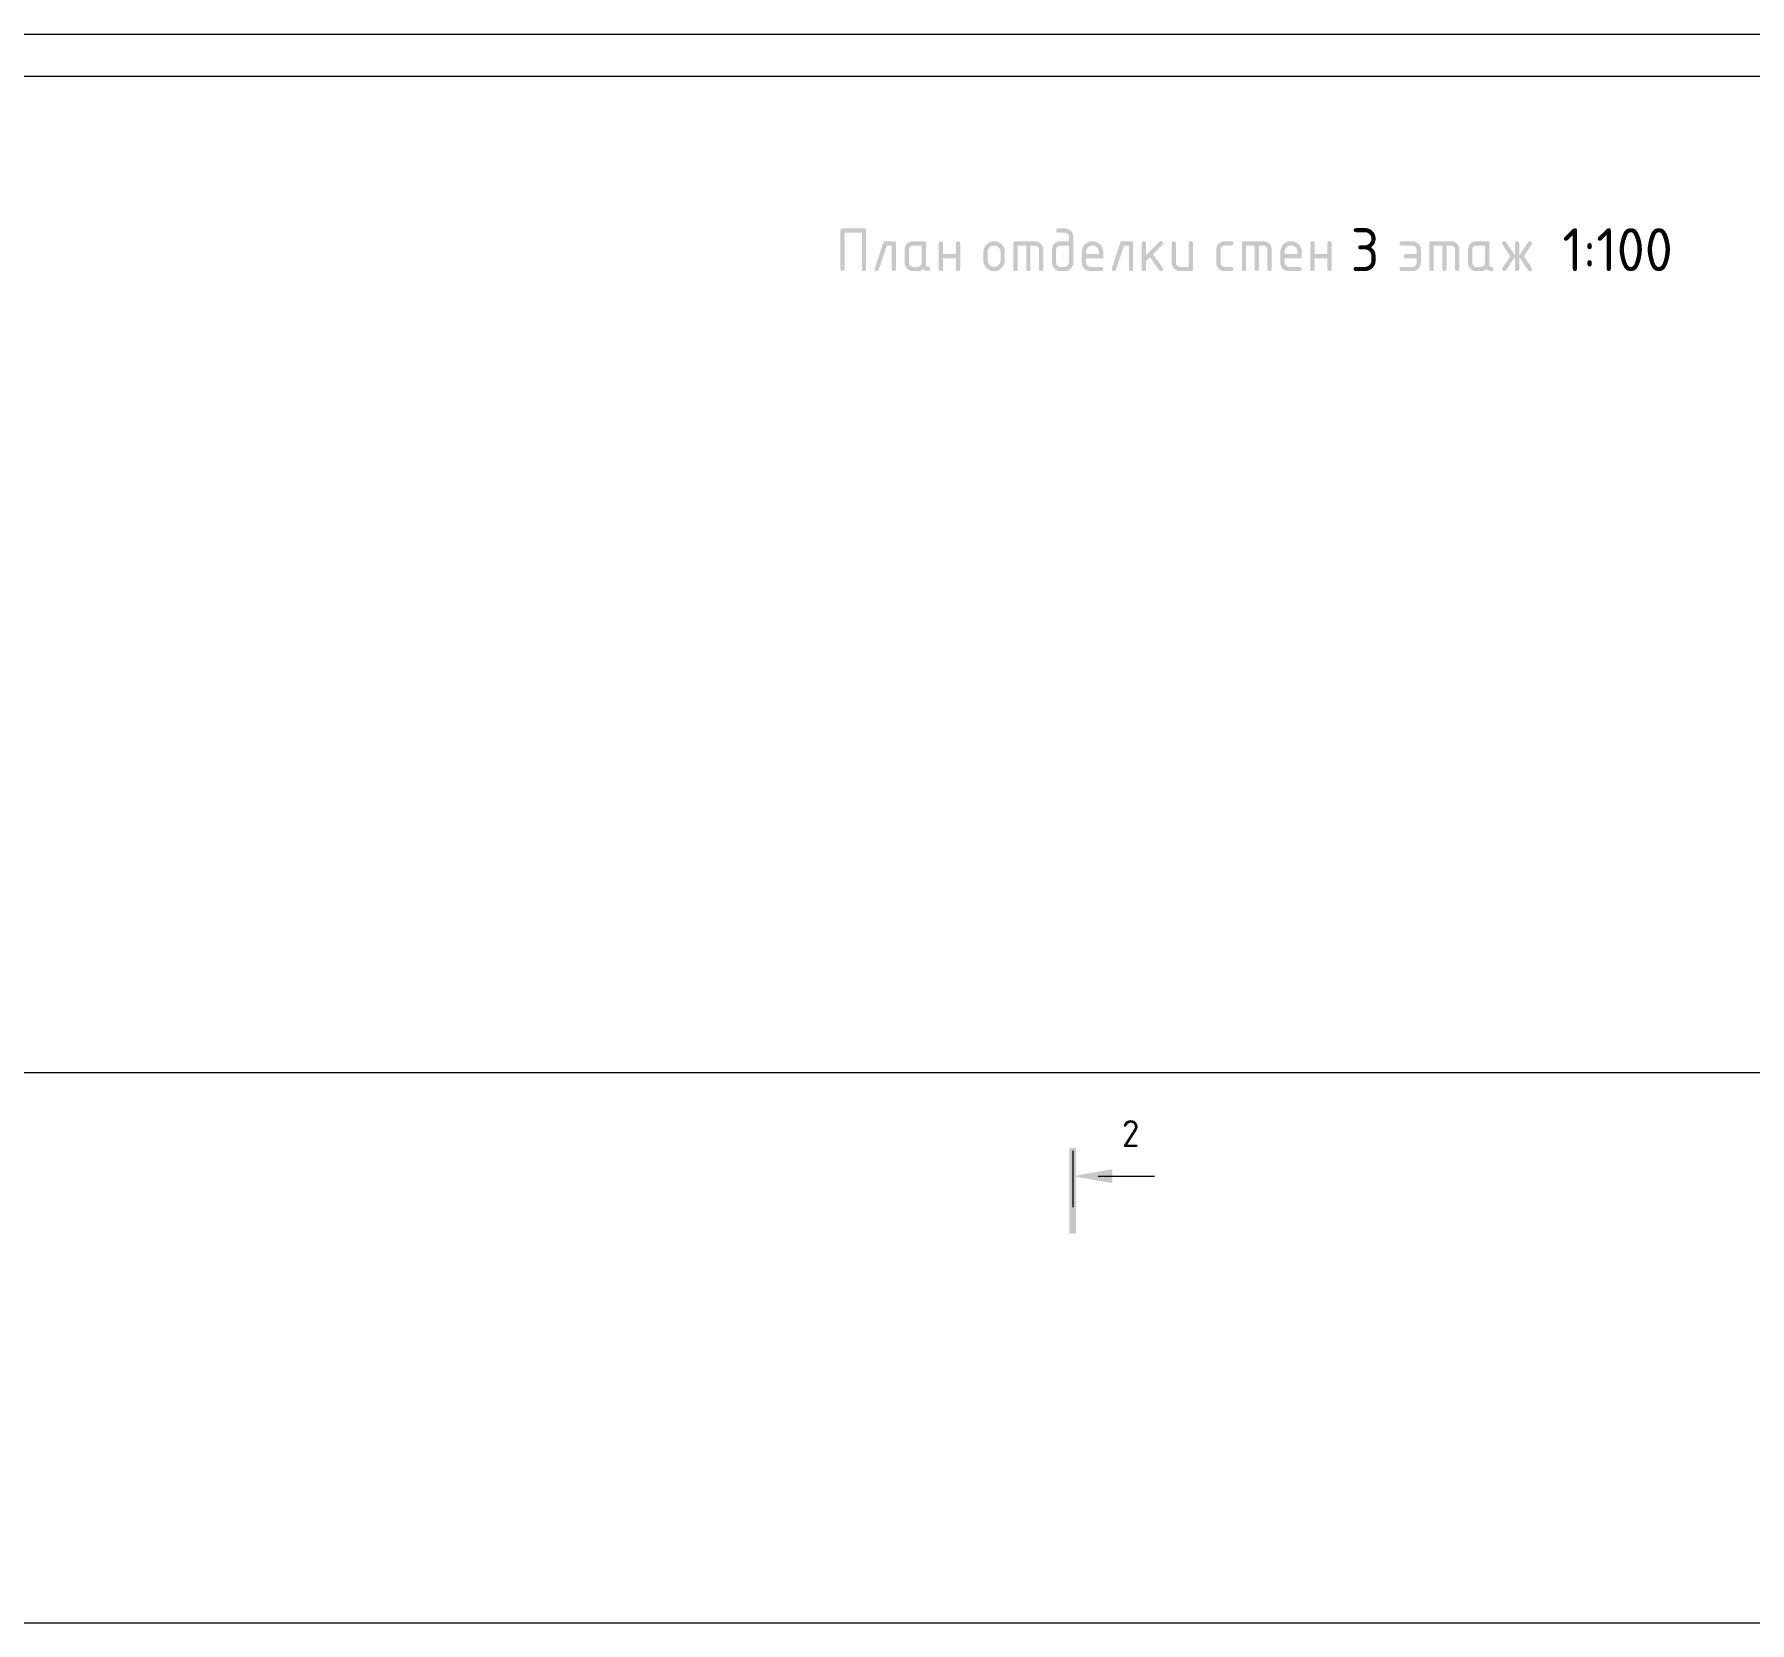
# Model space of a CAD drawing. Header units: millimetres. Extents: x 0 to 1189, y 0 to 841.
# Drawn here: x 431 to 633.6, y 653.4 to 841 of the extents above; entities that cross this region are included whole.
import ezdxf

# ---------------------------------------------------------------- set-up
doc = ezdxf.new("R2010")
doc.units = ezdxf.units.MM

msp = doc.modelspace()

# ---------------------------------------------------------------- hatches: boundary and pattern name
h = msp.add_hatch(color=7)
h.dxf.hatch_style = 2
h.paths.add_polyline_path([(526.476327, 818.057457), (529.001995, 818.057457), (529.108948, 818.04155), (529.186239, 817.993861), (529.233144, 817.914443), (529.24894, 817.803347), (529.24894, 813.25968), (529.233144, 813.149704), (529.186239, 813.072749), (529.108948, 813.027523), (529.001995, 813.012735), (528.8909, 813.027523), (528.811482, 813.072749), (528.763793, 813.149704), (528.747885, 813.25968), (528.747885, 817.549237), (526.729886, 817.549237), (526.729886, 813.25968), (526.714064, 813.149704), (526.666565, 813.072749), (526.587337, 813.027523), (526.476327, 813.012735), (526.364999, 813.027523), (526.285607, 813.072749), (526.238047, 813.149704), (526.222217, 813.25968), (526.222217, 817.803347), (526.238047, 817.914443), (526.285607, 817.993861), (526.364999, 818.04155)])
h = msp.add_hatch(color=7)
h.dxf.hatch_style = 2
h.paths.add_polyline_path([(531.522258, 816.540513), (532.530982, 816.540513), (532.64231, 816.524717), (532.721702, 816.477812), (532.769262, 816.400521), (532.785092, 816.293568), (532.785092, 813.25968), (532.769262, 813.149704), (532.721702, 813.072749), (532.64231, 813.027523), (532.530982, 813.012735), (532.419972, 813.027523), (532.340744, 813.072749), (532.293244, 813.149704), (532.277423, 813.25968), (532.277423, 816.032292), (531.698647, 816.032292), (530.746147, 813.181958), (530.711739, 813.107846), (530.661466, 813.054972), (530.595381, 813.023286), (530.513534, 813.012735), (530.402206, 813.028643), (530.322813, 813.076332), (530.275254, 813.15575), (530.259424, 813.266845), (530.273204, 813.344567), (531.268148, 816.336012), (531.311883, 816.427497), (531.368744, 816.491179), (531.438835, 816.528403)])
h = msp.add_hatch(color=7)
h.paths.add_polyline_path([(535.813451, 816.032292), (534.804176, 816.032292), (534.702356, 816.023189), (534.608495, 815.996257), (534.522488, 815.952065), (534.444233, 815.891181), (534.383582, 815.813245), (534.339364, 815.727402), (534.312303, 815.6336), (534.303121, 815.531789), (534.303121, 814.021459), (534.312415, 813.920656), (534.34026, 813.828534), (534.386605, 813.743027), (534.451398, 813.662067), (534.529309, 813.597041), (534.614558, 813.550721), (534.706422, 813.523005), (534.804176, 813.51379), (535.312397, 813.51379), (535.413174, 813.523005), (535.504702, 813.550721), (535.588271, 813.597041), (535.665174, 813.662067), (535.729968, 813.740003), (535.776313, 813.825847), (535.804158, 813.919648), (535.813451, 814.021459)])
h.paths.add_polyline_path([(536.822175, 813.25968), (536.806379, 813.149704), (536.759474, 813.072749), (536.682184, 813.027523), (536.575231, 813.012735), (536.404492, 813.028755), (536.25153, 813.077227), (536.115724, 813.158773), (535.996455, 813.274011), (535.847015, 813.158773), (535.683571, 813.077227), (535.505554, 813.028755), (535.312397, 813.012735), (534.804176, 813.012735), (534.600571, 813.030124), (534.413502, 813.083222), (534.24359, 813.173423), (534.091455, 813.302123), (533.961954, 813.457152), (533.869453, 813.627478), (533.813952, 813.81496), (533.795452, 814.021459), (533.795452, 815.531789), (533.813952, 815.735497), (533.869453, 815.92329), (533.961954, 816.095165), (534.091455, 816.251125), (534.24359, 816.376802), (534.413502, 816.467339), (534.600571, 816.522116), (534.804176, 816.540513), (536.06701, 816.540513), (536.178339, 816.524717), (536.257731, 816.477812), (536.30529, 816.400521), (536.321121, 816.293568), (536.321121, 813.7679), (536.337028, 813.656572), (536.384717, 813.57718), (536.464135, 813.52962), (536.575231, 813.51379), (536.682184, 813.497882), (536.759474, 813.450193), (536.806379, 813.370775)])
h = msp.add_hatch(color=7)
h.dxf.hatch_style = 2
h.paths.add_polyline_path([(538.340328, 814.522514), (538.340328, 813.25968), (538.324507, 813.149704), (538.277007, 813.072749), (538.197779, 813.027523), (538.086769, 813.012735), (537.975441, 813.027523), (537.896049, 813.072749), (537.848489, 813.149704), (537.832659, 813.25968), (537.832659, 816.293568), (537.848489, 816.400521), (537.896049, 816.477812), (537.975441, 816.524717), (538.086769, 816.540513), (538.197779, 816.524717), (538.277007, 816.477812), (538.324507, 816.400521), (538.340328, 816.293568), (538.340328, 815.030734), (539.850658, 815.030734), (539.850658, 816.293568), (539.86648, 816.400521), (539.913979, 816.477812), (539.993208, 816.524717), (540.104217, 816.540513), (540.215545, 816.524717), (540.294938, 816.477812), (540.342497, 816.400521), (540.358327, 816.293568), (540.358327, 813.25968), (540.342497, 813.149704), (540.294938, 813.072749), (540.215545, 813.027523), (540.104217, 813.012735), (539.993208, 813.027523), (539.913979, 813.072749), (539.86648, 813.149704), (539.850658, 813.25968), (539.850658, 814.522514)])
h = msp.add_hatch(color=7)
h.paths.add_polyline_path([(543.102211, 814.268404), (543.102211, 815.277679), (543.124759, 815.531737), (543.192886, 815.765229), (543.307315, 815.978876), (543.468769, 816.173404), (543.663383, 816.334944), (543.87722, 816.449562), (544.110901, 816.517879), (544.365045, 816.540513), (544.61919, 816.517991), (544.852871, 816.450458), (545.066708, 816.337967), (545.261322, 816.180569), (545.422776, 815.98593), (545.537205, 815.771499), (545.605332, 815.53588), (545.62788, 815.277679), (545.62788, 814.268404), (545.604212, 814.018488), (545.533622, 813.787124), (545.41673, 813.57426), (545.254156, 813.379845), (545.062677, 813.218304), (544.849288, 813.103686), (544.616055, 813.035369), (544.365045, 813.012735), (544.110901, 813.035369), (543.87722, 813.103686), (543.663383, 813.218304), (543.468769, 813.379845), (543.307315, 813.57426), (543.192886, 813.787124), (543.124759, 814.018488)])
h.paths.add_polyline_path([(545.12021, 814.275569), (545.12021, 815.284845), (545.106869, 815.43406), (545.066398, 815.574026), (544.998125, 815.703346), (544.901378, 815.820626), (544.784787, 815.917373), (544.656983, 815.985646), (544.517293, 816.026117), (544.365045, 816.039458), (544.212798, 816.026117), (544.073108, 815.985646), (543.945304, 815.917373), (543.828713, 815.820626), (543.731966, 815.703346), (543.663693, 815.574026), (543.623222, 815.43406), (543.609881, 815.284845), (543.609881, 814.275569), (543.623222, 814.122314), (543.663693, 813.980945), (543.731966, 813.852804), (543.828713, 813.739237), (543.945304, 813.641689), (544.073108, 813.571116), (544.212798, 813.528242), (544.365045, 813.51379), (544.517293, 813.528242), (544.656983, 813.571116), (544.784787, 813.641689), (544.901378, 813.739237), (544.998125, 813.855828), (545.066398, 813.983632), (545.106869, 814.123322)])
h = msp.add_hatch(color=7)
h.dxf.hatch_style = 2
h.paths.add_polyline_path([(546.89235, 816.540513), (549.163908, 816.540513), (549.366583, 816.522116), (549.552101, 816.467339), (549.721704, 816.376802), (549.876629, 816.251125), (550.006217, 816.095165), (550.098907, 815.92329), (550.154597, 815.735497), (550.173183, 815.531789), (550.173183, 813.25968), (550.157276, 813.149704), (550.109587, 813.072749), (550.030169, 813.027523), (549.919073, 813.012735), (549.807977, 813.027523), (549.728559, 813.072749), (549.680871, 813.149704), (549.664963, 813.25968), (549.664963, 815.531789), (549.655782, 815.6336), (549.62872, 815.727402), (549.584503, 815.813245), (549.523852, 815.891181), (549.445829, 815.955088), (549.359796, 815.998944), (549.265805, 816.024196), (549.163908, 816.032292), (548.656239, 816.032292), (548.656239, 813.25968), (548.640331, 813.149704), (548.592642, 813.072749), (548.513224, 813.027523), (548.402129, 813.012735), (548.294943, 813.027523), (548.217678, 813.072749), (548.170902, 813.149704), (548.155184, 813.25968), (548.155184, 816.032292), (547.145909, 816.032292), (547.145909, 813.25968), (547.130087, 813.149704), (547.082588, 813.072749), (547.00336, 813.027523), (546.89235, 813.012735), (546.781022, 813.027523), (546.701629, 813.072749), (546.65407, 813.149704), (546.63824, 813.25968), (546.63824, 816.293568), (546.65407, 816.400521), (546.701629, 816.477812), (546.781022, 816.524717)])
h = msp.add_hatch(color=7)
h.paths.add_polyline_path([(553.709352, 817.048733), (553.709352, 814.021459), (553.690852, 813.817751), (553.635352, 813.629958), (553.542851, 813.458083), (553.41335, 813.302123), (553.257184, 813.173423), (553.085928, 813.083222), (552.900203, 813.030124), (552.700628, 813.012735), (552.192408, 813.012735), (551.988803, 813.030124), (551.801734, 813.083222), (551.631822, 813.173423), (551.479687, 813.302123), (551.350185, 813.458083), (551.257685, 813.629958), (551.202184, 813.817751), (551.183684, 814.021459), (551.183684, 815.531789), (551.202184, 815.735497), (551.257685, 815.92329), (551.350185, 816.095165), (551.479687, 816.251125), (551.634845, 816.376802), (551.804421, 816.467339), (551.98981, 816.522116), (552.192408, 816.540513), (553.201683, 816.540513), (553.201683, 817.048733), (553.192502, 817.150545), (553.165441, 817.244346), (553.121223, 817.330189), (553.060572, 817.408126), (552.982317, 817.469009), (552.89631, 817.513201), (552.802448, 817.540133), (552.700628, 817.549237), (551.938298, 817.549237), (551.831345, 817.565145), (551.754054, 817.612833), (551.707149, 817.692251), (551.691353, 817.803347), (551.707149, 817.914443), (551.754054, 817.993861), (551.831345, 818.04155), (551.938298, 818.057457), (552.700628, 818.057457), (552.904234, 818.038949), (553.091302, 817.983388), (553.261214, 817.890723), (553.41335, 817.760904), (553.542851, 817.609087), (553.635352, 817.439338), (553.690852, 817.25233)])
h.paths.add_polyline_path([(553.201683, 814.021459), (553.201683, 816.032292), (552.192408, 816.032292), (552.090588, 816.023189), (551.996726, 815.996257), (551.91072, 815.952065), (551.832464, 815.891181), (551.771813, 815.813245), (551.727596, 815.727402), (551.700534, 815.6336), (551.691353, 815.531789), (551.691353, 814.021459), (551.700646, 813.920656), (551.728491, 813.828534), (551.774836, 813.743027), (551.83963, 813.662067), (551.917541, 813.597041), (552.00279, 813.550721), (552.094653, 813.523005), (552.192408, 813.51379), (552.700628, 813.51379), (552.801406, 813.523005), (552.892934, 813.550721), (552.976503, 813.597041), (553.053406, 813.662067), (553.1182, 813.740003), (553.164545, 813.825847), (553.19239, 813.919648)])
h = msp.add_hatch(color=7)
h.paths.add_polyline_path([(555.982547, 816.039458), (555.830299, 816.026117), (555.690609, 815.985646), (555.562805, 815.917373), (555.446214, 815.820626), (555.349467, 815.704354), (555.281194, 815.576713), (555.240723, 815.437083), (555.227382, 815.284845), (555.227382, 815.030734), (556.737711, 815.030734), (556.737711, 815.284845), (556.72437, 815.437083), (556.683899, 815.576713), (556.615626, 815.704354), (556.518879, 815.820626), (556.402288, 815.917373), (556.274484, 815.985646), (556.134794, 816.026117)])
h.paths.add_polyline_path([(555.227382, 814.522514), (555.227382, 814.021459), (555.236675, 813.920656), (555.26452, 813.828534), (555.310865, 813.743027), (555.375659, 813.662067), (555.453569, 813.597041), (555.538818, 813.550721), (555.630682, 813.523005), (555.728436, 813.51379), (556.991271, 813.51379), (557.102599, 813.497882), (557.181991, 813.450193), (557.229551, 813.370775), (557.245381, 813.25968), (557.229551, 813.149704), (557.181991, 813.072749), (557.102599, 813.027523), (556.991271, 813.012735), (555.728436, 813.012735), (555.524831, 813.030124), (555.337762, 813.083222), (555.16785, 813.173423), (555.015715, 813.302123), (554.886214, 813.457152), (554.793713, 813.627478), (554.738213, 813.81496), (554.719712, 814.021459), (554.719712, 815.277679), (554.742261, 815.531737), (554.810387, 815.765229), (554.924816, 815.978876), (555.086271, 816.173404), (555.280884, 816.334944), (555.494721, 816.449562), (555.728402, 816.517879), (555.982547, 816.540513), (556.236691, 816.517991), (556.470372, 816.450458), (556.684209, 816.337967), (556.878823, 816.180569), (557.040277, 815.986042), (557.154706, 815.772394), (557.222833, 815.538903), (557.245381, 815.284845), (557.245381, 814.522514)])
h = msp.add_hatch(color=7)
h.dxf.hatch_style = 2
h.paths.add_polyline_path([(559.518575, 816.540513), (560.527299, 816.540513), (560.638627, 816.524717), (560.718019, 816.477812), (560.765579, 816.400521), (560.781409, 816.293568), (560.781409, 813.25968), (560.765579, 813.149704), (560.718019, 813.072749), (560.638627, 813.027523), (560.527299, 813.012735), (560.416289, 813.027523), (560.337061, 813.072749), (560.289562, 813.149704), (560.27374, 813.25968), (560.27374, 816.032292), (559.694964, 816.032292), (558.742464, 813.181958), (558.708056, 813.107846), (558.657783, 813.054972), (558.591698, 813.023286), (558.509851, 813.012735), (558.398523, 813.028643), (558.319131, 813.076332), (558.271571, 813.15575), (558.255741, 813.266845), (558.269521, 813.344567), (559.264465, 816.336012), (559.3082, 816.427497), (559.365062, 816.491179), (559.435152, 816.528403)])
h = msp.add_hatch(color=7)
h.dxf.hatch_style = 2
h.paths.add_polyline_path([(562.299438, 814.882457), (563.886938, 816.469957), (563.964591, 816.523839), (564.063327, 816.540513), (564.174656, 816.524717), (564.254048, 816.477812), (564.301607, 816.400521), (564.317438, 816.293568), (564.29718, 816.197519), (564.239716, 816.11718), (563.132325, 815.002622), (564.268379, 813.407957), (564.303451, 813.333818), (564.317438, 813.25968), (564.301607, 813.149704), (564.254048, 813.072749), (564.174656, 813.027523), (564.063327, 813.012735), (563.941784, 813.039193), (563.851661, 813.118568), (562.765215, 814.642679), (562.299438, 814.169736), (562.299438, 813.25968), (562.283617, 813.149704), (562.236118, 813.072749), (562.156889, 813.027523), (562.045879, 813.012735), (561.934551, 813.027523), (561.855159, 813.072749), (561.807599, 813.149704), (561.791769, 813.25968), (561.791769, 816.293568), (561.807599, 816.400521), (561.855159, 816.477812), (561.934551, 816.524717), (562.045879, 816.540513), (562.156889, 816.524717), (562.236118, 816.477812), (562.283617, 816.400521), (562.299438, 816.293568)])
h = msp.add_hatch(color=7)
h.dxf.hatch_style = 2
h.paths.add_polyline_path([(567.853466, 816.293568), (567.853466, 813.25968), (567.837636, 813.149704), (567.790076, 813.072749), (567.710684, 813.027523), (567.599356, 813.012735), (566.336522, 813.012735), (566.132916, 813.030124), (565.945848, 813.083222), (565.775936, 813.173423), (565.6238, 813.302123), (565.494299, 813.457152), (565.401798, 813.627478), (565.346298, 813.81496), (565.327798, 814.021459), (565.327798, 816.293568), (565.343628, 816.400521), (565.391187, 816.477812), (565.47058, 816.524717), (565.581908, 816.540513), (565.692917, 816.524717), (565.772146, 816.477812), (565.819645, 816.400521), (565.835467, 816.293568), (565.835467, 814.021459), (565.84476, 813.920656), (565.872605, 813.828534), (565.91895, 813.743027), (565.983744, 813.662067), (566.061655, 813.597041), (566.146904, 813.550721), (566.238767, 813.523005), (566.336522, 813.51379), (567.345797, 813.51379), (567.345797, 816.293568), (567.361618, 816.400521), (567.409118, 816.477812), (567.488346, 816.524717), (567.599356, 816.540513), (567.710684, 816.524717), (567.790076, 816.477812), (567.837636, 816.400521)])
h = msp.add_hatch(color=7)
h.dxf.hatch_style = 2
h.paths.add_polyline_path([(571.09535, 815.531789), (571.09535, 814.021459), (571.104644, 813.920656), (571.132489, 813.828534), (571.178834, 813.743027), (571.243627, 813.662067), (571.321538, 813.597041), (571.406787, 813.550721), (571.498651, 813.523005), (571.596405, 813.51379), (572.35157, 813.51379), (572.462666, 813.497882), (572.542084, 813.450193), (572.589773, 813.370775), (572.60568, 813.25968), (572.589773, 813.149704), (572.542084, 813.072749), (572.462666, 813.027523), (572.35157, 813.012735), (571.596405, 813.012735), (571.3928, 813.030124), (571.205731, 813.083222), (571.035819, 813.173423), (570.883684, 813.302123), (570.754183, 813.457152), (570.661682, 813.627478), (570.606181, 813.81496), (570.587681, 814.021459), (570.587681, 815.531789), (570.606181, 815.735497), (570.661682, 815.92329), (570.754183, 816.095165), (570.883684, 816.251125), (571.035819, 816.376802), (571.205731, 816.467339), (571.3928, 816.522116), (571.596405, 816.540513), (572.35157, 816.540513), (572.462666, 816.524605), (572.542084, 816.476916), (572.589773, 816.397498), (572.60568, 816.286403), (572.589773, 816.175307), (572.542084, 816.095889), (572.462666, 816.0482), (572.35157, 816.032292), (571.596405, 816.032292), (571.494585, 816.023189), (571.400724, 815.996257), (571.314717, 815.952065), (571.236462, 815.891181), (571.175811, 815.813245), (571.131593, 815.727402), (571.104532, 815.6336)])
h = msp.add_hatch(color=7)
h.dxf.hatch_style = 2
h.paths.add_polyline_path([(573.869583, 816.540513), (576.141141, 816.540513), (576.343816, 816.522116), (576.529334, 816.467339), (576.698936, 816.376802), (576.853862, 816.251125), (576.983449, 816.095165), (577.07614, 815.92329), (577.13183, 815.735497), (577.150416, 815.531789), (577.150416, 813.25968), (577.134508, 813.149704), (577.086819, 813.072749), (577.007401, 813.027523), (576.896306, 813.012735), (576.78521, 813.027523), (576.705792, 813.072749), (576.658103, 813.149704), (576.642195, 813.25968), (576.642195, 815.531789), (576.633014, 815.6336), (576.605953, 815.727402), (576.561735, 815.813245), (576.501084, 815.891181), (576.423061, 815.955088), (576.337029, 815.998944), (576.243038, 816.024196), (576.141141, 816.032292), (575.633471, 816.032292), (575.633471, 813.25968), (575.617564, 813.149704), (575.569875, 813.072749), (575.490457, 813.027523), (575.379361, 813.012735), (575.272176, 813.027523), (575.194911, 813.072749), (575.148135, 813.149704), (575.132417, 813.25968), (575.132417, 816.032292), (574.123142, 816.032292), (574.123142, 813.25968), (574.10732, 813.149704), (574.059821, 813.072749), (573.980592, 813.027523), (573.869583, 813.012735), (573.758254, 813.027523), (573.678862, 813.072749), (573.631302, 813.149704), (573.615472, 813.25968), (573.615472, 816.293568), (573.631302, 816.400521), (573.678862, 816.477812), (573.758254, 816.524717)])
h = msp.add_hatch(color=7)
h.paths.add_polyline_path([(579.423751, 816.039458), (579.271503, 816.026117), (579.131813, 815.985646), (579.004009, 815.917373), (578.887418, 815.820626), (578.790671, 815.704354), (578.722398, 815.576713), (578.681927, 815.437083), (578.668586, 815.284845), (578.668586, 815.030734), (580.178916, 815.030734), (580.178916, 815.284845), (580.165574, 815.437083), (580.125103, 815.576713), (580.05683, 815.704354), (579.960083, 815.820626), (579.843492, 815.917373), (579.715688, 815.985646), (579.575998, 816.026117)])
h.paths.add_polyline_path([(578.668586, 814.522514), (578.668586, 814.021459), (578.677879, 813.920656), (578.705724, 813.828534), (578.752069, 813.743027), (578.816863, 813.662067), (578.894773, 813.597041), (578.980022, 813.550721), (579.071886, 813.523005), (579.16964, 813.51379), (580.432475, 813.51379), (580.543803, 813.497882), (580.623195, 813.450193), (580.670755, 813.370775), (580.686585, 813.25968), (580.670755, 813.149704), (580.623195, 813.072749), (580.543803, 813.027523), (580.432475, 813.012735), (579.16964, 813.012735), (578.966035, 813.030124), (578.778967, 813.083222), (578.609054, 813.173423), (578.456919, 813.302123), (578.327418, 813.457152), (578.234917, 813.627478), (578.179417, 813.81496), (578.160916, 814.021459), (578.160916, 815.277679), (578.183465, 815.531737), (578.251591, 815.765229), (578.36602, 815.978876), (578.527475, 816.173404), (578.722088, 816.334944), (578.935925, 816.449562), (579.169606, 816.517879), (579.423751, 816.540513), (579.677895, 816.517991), (579.911576, 816.450458), (580.125413, 816.337967), (580.320027, 816.180569), (580.481481, 815.986042), (580.59591, 815.772394), (580.664037, 815.538903), (580.686585, 815.284845), (580.686585, 814.522514)])
h = msp.add_hatch(color=7)
h.dxf.hatch_style = 2
h.paths.add_polyline_path([(582.204614, 814.522514), (582.204614, 813.25968), (582.188793, 813.149704), (582.141293, 813.072749), (582.062065, 813.027523), (581.951055, 813.012735), (581.839727, 813.027523), (581.760335, 813.072749), (581.712775, 813.149704), (581.696945, 813.25968), (581.696945, 816.293568), (581.712775, 816.400521), (581.760335, 816.477812), (581.839727, 816.524717), (581.951055, 816.540513), (582.062065, 816.524717), (582.141293, 816.477812), (582.188793, 816.400521), (582.204614, 816.293568), (582.204614, 815.030734), (583.714944, 815.030734), (583.714944, 816.293568), (583.730766, 816.400521), (583.778265, 816.477812), (583.857493, 816.524717), (583.968503, 816.540513), (584.079831, 816.524717), (584.159224, 816.477812), (584.206783, 816.400521), (584.222613, 816.293568), (584.222613, 813.25968), (584.206783, 813.149704), (584.159224, 813.072749), (584.079831, 813.027523), (583.968503, 813.012735), (583.857493, 813.027523), (583.778265, 813.072749), (583.730766, 813.149704), (583.714944, 813.25968), (583.714944, 814.522514)])
h = msp.add_hatch(color=7)
h.dxf.hatch_style = 2
h.paths.add_polyline_path([(594.245151, 814.522514), (592.981766, 814.522514), (592.874813, 814.538422), (592.797522, 814.58611), (592.750617, 814.665528), (592.734821, 814.776624), (592.750617, 814.88772), (592.797522, 814.967138), (592.874813, 815.014827), (592.981766, 815.030734), (594.245151, 815.030734), (594.245151, 815.531789), (594.23597, 815.6336), (594.208909, 815.727402), (594.164691, 815.813245), (594.10404, 815.891181), (594.025785, 815.955088), (593.939778, 815.998944), (593.845916, 816.024196), (593.744096, 816.032292), (592.481262, 816.032292), (592.369934, 816.0482), (592.290542, 816.095889), (592.242982, 816.175307), (592.227152, 816.286403), (592.242982, 816.397498), (592.290542, 816.476916), (592.369934, 816.524605), (592.481262, 816.540513), (593.744096, 816.540513), (593.947702, 816.522116), (594.13477, 816.467339), (594.304682, 816.376802), (594.456818, 816.251125), (594.586319, 816.095165), (594.67882, 815.92329), (594.73432, 815.735497), (594.75282, 815.531789), (594.75282, 814.021459), (594.73432, 813.81496), (594.67882, 813.627478), (594.586319, 813.457152), (594.456818, 813.302123), (594.304682, 813.173423), (594.13477, 813.083222), (593.947702, 813.030124), (593.744096, 813.012735), (592.481262, 813.012735), (592.369934, 813.027523), (592.290542, 813.072749), (592.242982, 813.149704), (592.227152, 813.25968), (592.242982, 813.370775), (592.290542, 813.450193), (592.369934, 813.497882), (592.481262, 813.51379), (593.744096, 813.51379), (593.844874, 813.523005), (593.936402, 813.550721), (594.019971, 813.597041), (594.096874, 813.662067), (594.161668, 813.740003), (594.208013, 813.825847), (594.235858, 813.919648), (594.245151, 814.021459)])
h = msp.add_hatch(color=7)
h.dxf.hatch_style = 2
h.paths.add_polyline_path([(596.017291, 816.540513), (598.288849, 816.540513), (598.491524, 816.522116), (598.677042, 816.467339), (598.846644, 816.376802), (599.00157, 816.251125), (599.131157, 816.095165), (599.223848, 815.92329), (599.279538, 815.735497), (599.298124, 815.531789), (599.298124, 813.25968), (599.282216, 813.149704), (599.234528, 813.072749), (599.155109, 813.027523), (599.044014, 813.012735), (598.932918, 813.027523), (598.8535, 813.072749), (598.805811, 813.149704), (598.789904, 813.25968), (598.789904, 815.531789), (598.780722, 815.6336), (598.753661, 815.727402), (598.709443, 815.813245), (598.648792, 815.891181), (598.57077, 815.955088), (598.484737, 815.998944), (598.390746, 816.024196), (598.288849, 816.032292), (597.78118, 816.032292), (597.78118, 813.25968), (597.765272, 813.149704), (597.717583, 813.072749), (597.638165, 813.027523), (597.527069, 813.012735), (597.419884, 813.027523), (597.342619, 813.072749), (597.295843, 813.149704), (597.280125, 813.25968), (597.280125, 816.032292), (596.27085, 816.032292), (596.27085, 813.25968), (596.255028, 813.149704), (596.207529, 813.072749), (596.1283, 813.027523), (596.017291, 813.012735), (595.905962, 813.027523), (595.82657, 813.072749), (595.779011, 813.149704), (595.76318, 813.25968), (595.76318, 816.293568), (595.779011, 816.400521), (595.82657, 816.477812), (595.905962, 816.524717)])
h = msp.add_hatch(color=7)
h.paths.add_polyline_path([(602.326624, 816.032292), (601.317349, 816.032292), (601.215529, 816.023189), (601.121667, 815.996257), (601.03566, 815.952065), (600.957405, 815.891181), (600.896754, 815.813245), (600.852536, 815.727402), (600.825475, 815.6336), (600.816294, 815.531789), (600.816294, 814.021459), (600.825587, 813.920656), (600.853432, 813.828534), (600.899777, 813.743027), (600.964571, 813.662067), (601.042482, 813.597041), (601.127731, 813.550721), (601.219594, 813.523005), (601.317349, 813.51379), (601.825569, 813.51379), (601.926347, 813.523005), (602.017874, 813.550721), (602.101444, 813.597041), (602.178347, 813.662067), (602.243141, 813.740003), (602.289486, 813.825847), (602.317331, 813.919648), (602.326624, 814.021459)])
h.paths.add_polyline_path([(603.335348, 813.25968), (603.319552, 813.149704), (603.272647, 813.072749), (603.195356, 813.027523), (603.088403, 813.012735), (602.917664, 813.028755), (602.764702, 813.077227), (602.628896, 813.158773), (602.509627, 813.274011), (602.360188, 813.158773), (602.196744, 813.077227), (602.018727, 813.028755), (601.825569, 813.012735), (601.317349, 813.012735), (601.113743, 813.030124), (600.926675, 813.083222), (600.756763, 813.173423), (600.604627, 813.302123), (600.475126, 813.457152), (600.382625, 813.627478), (600.327125, 813.81496), (600.308625, 814.021459), (600.308625, 815.531789), (600.327125, 815.735497), (600.382625, 815.92329), (600.475126, 816.095165), (600.604627, 816.251125), (600.756763, 816.376802), (600.926675, 816.467339), (601.113743, 816.522116), (601.317349, 816.540513), (602.580183, 816.540513), (602.691511, 816.524717), (602.770903, 816.477812), (602.818463, 816.400521), (602.834293, 816.293568), (602.834293, 813.7679), (602.850201, 813.656572), (602.89789, 813.57718), (602.977308, 813.52962), (603.088403, 813.51379), (603.195356, 813.497882), (603.272647, 813.450193), (603.319552, 813.370775)])
h = msp.add_hatch(color=7)
h.dxf.hatch_style = 2
h.paths.add_polyline_path([(605.862776, 814.698903), (604.811608, 813.118568), (604.721485, 813.039193), (604.599942, 813.012735), (604.503686, 813.029409), (604.423553, 813.083291), (604.366089, 813.166318), (604.345832, 813.25968), (604.356305, 813.33809), (604.388275, 813.400791), (605.312112, 814.776624), (604.388275, 816.145292), (604.356305, 816.214262), (604.345832, 816.293568), (604.361662, 816.400521), (604.409221, 816.477812), (604.488614, 816.524717), (604.599942, 816.540513), (604.721485, 816.514055), (604.811608, 816.43468), (605.862776, 814.854345), (605.862776, 816.293568), (605.878494, 816.400521), (605.92527, 816.477812), (606.002535, 816.524717), (606.10972, 816.540513), (606.220816, 816.524717), (606.300234, 816.477812), (606.347923, 816.400521), (606.363831, 816.293568), (606.363831, 814.854345), (607.414998, 816.43468), (607.504708, 816.514055), (607.626665, 816.540513), (607.737761, 816.524717), (607.817179, 816.477812), (607.864867, 816.400521), (607.880775, 816.293568), (607.870095, 816.214262), (607.838332, 816.145292), (606.913944, 814.776624), (607.838332, 813.400791), (607.870095, 813.33809), (607.880775, 813.25968), (607.864867, 813.149704), (607.817179, 813.072749), (607.737761, 813.027523), (607.626665, 813.012735), (607.504708, 813.039193), (607.414998, 813.118568), (606.363831, 814.698903), (606.363831, 813.25968), (606.347923, 813.149704), (606.300234, 813.072749), (606.220816, 813.027523), (606.10972, 813.012735), (606.002535, 813.027523), (605.92527, 813.072749), (605.878494, 813.149704), (605.862776, 813.25968)])
h = msp.add_hatch(color=7)
h.dxf.hatch_style = 2
h.paths.add_polyline_path([(553.240845, 699.313839), (553.240845, 709.443855), (554.038846, 709.443855), (554.038846, 699.313839)])
h = msp.add_hatch(color=7)
h.dxf.hatch_style = 2
h.paths.add_polyline_path([(558.318853, 706.934851), (558.318853, 705.286848), (553.644846, 706.110849)])

# ---------------------------------------------------------------- linework, layer by layer
at = {"color": 7, "lineweight": 0}
for p, q in [((0.125554, 840.985282), (1189.107153, 840.985282)), ((1184.111809, 835.989938), (20.106931, 835.989938))]:
    msp.add_line(p, q, dxfattribs=at)
for points in [[(1184.111809, 835.989938), (20.106931, 835.989938)], [(1184.111809, 835.989938), (20.106931, 835.989938)], [(198.085303, 718.371868), (863.72632, 718.371868)], [(553.644846, 709.110854), (553.644846, 702.467844)], [(556.64485, 706.110849), (563.307861, 706.110849)], [(198.085303, 653.371769), (863.72632, 653.371769)]]:
    msp.add_lwpolyline(points, dxfattribs=at)

# ---------------------------------------------------------------- texts
at = {"color": 7, "attachment_point": 1}
for s, insert, char_height in [('{\\fGOSTCommon|b0|i0|c0;3 }', (586.461636, 818.079873), 5.067138), ('{\\fGOSTCommon|b0|i0|c0; 1:100}', (608.391254, 818.079873), 5.067138), ('{\\fGOSTCommon|b0|i0|c0;2}', (559.453845, 712.731379), 3.175964)]:
    msp.add_mtext(s, dxfattribs=dict(at, insert=insert, char_height=char_height))

doc.saveas('drawing.dxf')
